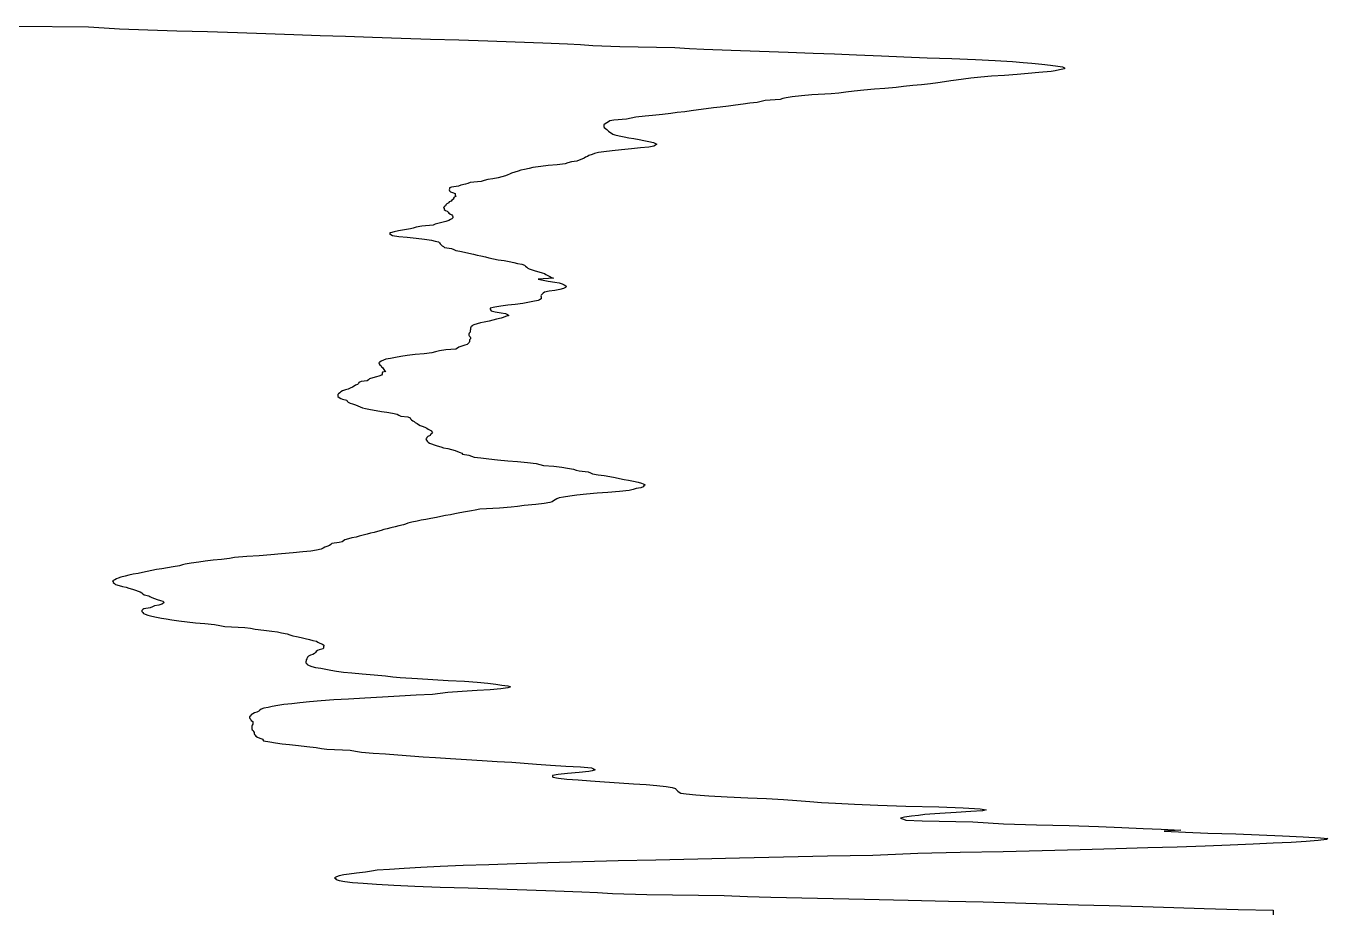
# Model space of a CAD drawing. Header units: millimetres. Extents: x -12.3 to 15.7, y -20.3 to 0.3.
# Drawn here: x 1.67 to 15.66, y -20.03 to -10.48 of the extents above; entities that cross this region are included whole.
import ezdxf

# ---------------------------------------------------------------- set-up
doc = ezdxf.new("R2010")
doc.units = ezdxf.units.MM
doc.layers.add('Puntdruk', color=7, linetype='Continuous')

msp = doc.modelspace()

# ---------------------------------------------------------------- linework, layer by layer
at = {"layer": 'Puntdruk'}
msp.add_lwpolyline([(1.57, -10.48), (2.345, -10.49), (2.515, -10.5), (2.68, -10.51), (2.985, -10.52), (3.295, -10.53), (3.625, -10.54), (3.945, -10.55), (4.25, -10.56), (4.55, -10.57), (4.835, -10.58), (5.105, -10.59), (5.395, -10.6), (5.705, -10.61), (6.02, -10.62), (6.325, -10.63), (6.635, -10.64), (6.93, -10.65), (7.225, -10.66), (7.49, -10.67), (7.63, -10.68), (7.765, -10.69), (8.055, -10.7), (8.645, -10.71), (8.8, -10.72), (8.955, -10.73), (9.25, -10.74), (9.555, -10.75), (9.86, -10.76), (10.13, -10.77), (10.36, -10.78), (10.595, -10.79), (10.865, -10.8), (11.105, -10.81), (11.355, -10.82), (11.62, -10.83), (11.875, -10.84), (12.085, -10.85), (12.27, -10.86), (12.385, -10.87), (12.48, -10.88), (12.585, -10.89), (12.68, -10.9), (12.76, -10.91), (12.81, -10.92), (12.83, -10.93), (12.83, -10.94), (12.775, -10.95), (12.73, -10.96), (12.685, -10.97), (12.555, -10.98), (12.44, -10.99), (12.32, -11), (12.185, -11.01), (12.045, -11.02), (11.93, -11.03), (11.825, -11.04), (11.745, -11.05), (11.665, -11.06), (11.61, -11.07), (11.54, -11.08), (11.47, -11.09), (11.39, -11.1), (11.295, -11.11), (11.2, -11.12), (11.1, -11.13), (11.02, -11.14), (10.9, -11.15), (10.79, -11.16), (10.675, -11.17), (10.57, -11.18), (10.48, -11.19), (10.405, -11.2), (10.325, -11.21), (10.115, -11.22), (10.005, -11.23), (9.905, -11.24), (9.84, -11.25), (9.805, -11.26), (9.775, -11.27), (9.615, -11.28), (9.57, -11.29), (9.53, -11.3), (9.45, -11.31), (9.38, -11.32), (9.295, -11.33), (9.22, -11.34), (9.13, -11.35), (9.06, -11.36), (8.98, -11.37), (8.9, -11.38), (8.82, -11.39), (8.75, -11.4), (8.67, -11.41), (8.6, -11.42), (8.51, -11.43), (8.405, -11.44), (8.325, -11.45), (8.225, -11.46), (8.175, -11.47), (8.125, -11.48), (7.99, -11.49), (7.945, -11.5), (7.93, -11.51), (7.915, -11.52), (7.895, -11.53), (7.88, -11.54), (7.88, -11.55), (7.88, -11.56), (7.885, -11.57), (7.9, -11.58), (7.915, -11.59), (7.92, -11.6), (7.93, -11.61), (7.945, -11.62), (7.965, -11.63), (7.98, -11.64), (8, -11.65), (8.045, -11.66), (8.1, -11.67), (8.15, -11.68), (8.205, -11.69), (8.26, -11.7), (8.31, -11.71), (8.365, -11.72), (8.415, -11.73), (8.43, -11.74), (8.45, -11.75), (8.435, -11.76), (8.42, -11.77), (8.365, -11.78), (8.275, -11.79), (8.18, -11.8), (8.07, -11.81), (7.97, -11.82), (7.88, -11.83), (7.825, -11.84), (7.78, -11.85), (7.755, -11.86), (7.72, -11.87), (7.705, -11.88), (7.685, -11.89), (7.67, -11.9), (7.645, -11.91), (7.615, -11.92), (7.59, -11.93), (7.535, -11.94), (7.495, -11.95), (7.465, -11.96), (7.38, -11.97), (7.285, -11.98), (7.205, -11.99), (7.12, -12), (7.08, -12.01), (7.03, -12.02), (6.99, -12.03), (6.96, -12.04), (6.925, -12.05), (6.89, -12.06), (6.87, -12.07), (6.85, -12.08), (6.825, -12.09), (6.785, -12.1), (6.745, -12.11), (6.69, -12.12), (6.635, -12.13), (6.595, -12.14), (6.565, -12.15), (6.445, -12.16), (6.42, -12.17), (6.395, -12.18), (6.345, -12.19), (6.32, -12.2), (6.245, -12.21), (6.225, -12.22), (6.225, -12.23), (6.22, -12.24), (6.225, -12.25), (6.235, -12.26), (6.255, -12.27), (6.285, -12.28), (6.285, -12.29), (6.285, -12.3), (6.29, -12.31), (6.275, -12.32), (6.265, -12.33), (6.265, -12.34), (6.25, -12.35), (6.24, -12.36), (6.22, -12.37), (6.215, -12.38), (6.195, -12.39), (6.185, -12.4), (6.18, -12.41), (6.17, -12.42), (6.16, -12.43), (6.165, -12.44), (6.165, -12.45), (6.18, -12.46), (6.2, -12.47), (6.21, -12.48), (6.215, -12.49), (6.235, -12.5), (6.25, -12.51), (6.255, -12.52), (6.26, -12.53), (6.26, -12.54), (6.25, -12.55), (6.235, -12.56), (6.215, -12.57), (6.185, -12.58), (6.14, -12.59), (6.1, -12.6), (6.07, -12.61), (6.05, -12.62), (5.925, -12.63), (5.865, -12.64), (5.835, -12.65), (5.805, -12.66), (5.74, -12.67), (5.675, -12.68), (5.63, -12.69), (5.59, -12.7), (5.58, -12.71), (5.595, -12.72), (5.61, -12.73), (5.68, -12.74), (5.77, -12.75), (5.865, -12.76), (5.955, -12.77), (6.03, -12.78), (6.07, -12.79), (6.105, -12.8), (6.115, -12.81), (6.125, -12.82), (6.135, -12.83), (6.145, -12.84), (6.16, -12.85), (6.17, -12.86), (6.245, -12.87), (6.27, -12.88), (6.29, -12.89), (6.335, -12.9), (6.385, -12.91), (6.43, -12.92), (6.48, -12.93), (6.52, -12.94), (6.56, -12.95), (6.61, -12.96), (6.645, -12.97), (6.695, -12.98), (6.745, -12.99), (6.81, -13), (6.865, -13.01), (6.915, -13.02), (6.955, -13.03), (7, -13.04), (7.03, -13.05), (7.04, -13.06), (7.055, -13.07), (7.065, -13.08), (7.08, -13.09), (7.11, -13.1), (7.145, -13.11), (7.185, -13.12), (7.22, -13.13), (7.245, -13.14), (7.26, -13.15), (7.28, -13.16), (7.3, -13.17), (7.32, -13.18), (7.34, -13.19), (7.175, -13.2), (7.23, -13.21), (7.285, -13.22), (7.355, -13.23), (7.4, -13.24), (7.435, -13.25), (7.455, -13.26), (7.475, -13.27), (7.48, -13.28), (7.47, -13.29), (7.45, -13.3), (7.41, -13.31), (7.355, -13.32), (7.295, -13.33), (7.245, -13.34), (7.23, -13.35), (7.22, -13.36), (7.21, -13.37), (7.205, -13.38), (7.21, -13.39), (7.21, -13.4), (7.21, -13.41), (7.19, -13.42), (7.175, -13.43), (7.12, -13.44), (7.065, -13.45), (7.01, -13.46), (6.93, -13.47), (6.85, -13.48), (6.775, -13.49), (6.71, -13.5), (6.66, -13.51), (6.66, -13.52), (6.665, -13.53), (6.67, -13.54), (6.715, -13.55), (6.78, -13.56), (6.825, -13.57), (6.845, -13.58), (6.86, -13.59), (6.825, -13.6), (6.8, -13.61), (6.78, -13.62), (6.73, -13.63), (6.69, -13.64), (6.65, -13.65), (6.595, -13.66), (6.555, -13.67), (6.52, -13.68), (6.485, -13.69), (6.465, -13.7), (6.46, -13.71), (6.45, -13.72), (6.45, -13.73), (6.45, -13.74), (6.445, -13.75), (6.445, -13.76), (6.445, -13.77), (6.435, -13.78), (6.43, -13.79), (6.43, -13.8), (6.435, -13.81), (6.445, -13.82), (6.45, -13.83), (6.45, -13.84), (6.44, -13.85), (6.44, -13.86), (6.44, -13.87), (6.435, -13.88), (6.425, -13.89), (6.415, -13.9), (6.39, -13.91), (6.355, -13.92), (6.325, -13.93), (6.31, -13.94), (6.29, -13.95), (6.185, -13.96), (6.115, -13.97), (6.075, -13.98), (6.035, -13.99), (5.95, -14), (5.855, -14.01), (5.77, -14.02), (5.7, -14.03), (5.645, -14.04), (5.59, -14.05), (5.54, -14.06), (5.515, -14.07), (5.49, -14.08), (5.475, -14.09), (5.465, -14.1), (5.47, -14.11), (5.475, -14.12), (5.49, -14.13), (5.495, -14.14), (5.505, -14.15), (5.51, -14.16), (5.52, -14.17), (5.525, -14.18), (5.54, -14.19), (5.505, -14.2), (5.5, -14.21), (5.5, -14.22), (5.495, -14.23), (5.465, -14.24), (5.44, -14.25), (5.4, -14.26), (5.365, -14.27), (5.355, -14.28), (5.34, -14.29), (5.275, -14.3), (5.25, -14.31), (5.245, -14.32), (5.235, -14.33), (5.215, -14.34), (5.2, -14.35), (5.18, -14.36), (5.155, -14.37), (5.135, -14.38), (5.105, -14.39), (5.075, -14.4), (5.055, -14.41), (5.045, -14.42), (5.03, -14.43), (5.025, -14.44), (5.025, -14.45), (5.025, -14.46), (5.04, -14.47), (5.055, -14.48), (5.075, -14.49), (5.12, -14.5), (5.125, -14.51), (5.135, -14.52), (5.155, -14.53), (5.18, -14.54), (5.215, -14.55), (5.24, -14.56), (5.265, -14.57), (5.29, -14.58), (5.32, -14.59), (5.375, -14.6), (5.435, -14.61), (5.495, -14.62), (5.55, -14.63), (5.61, -14.64), (5.66, -14.65), (5.68, -14.66), (5.7, -14.67), (5.775, -14.68), (5.8, -14.69), (5.805, -14.7), (5.815, -14.71), (5.83, -14.72), (5.845, -14.73), (5.855, -14.74), (5.875, -14.75), (5.89, -14.76), (5.91, -14.77), (5.93, -14.78), (5.96, -14.79), (5.98, -14.8), (5.995, -14.81), (6.015, -14.82), (6.03, -14.83), (6.035, -14.84), (6.04, -14.85), (6.03, -14.86), (6.02, -14.87), (6.015, -14.88), (5.99, -14.89), (5.98, -14.9), (5.975, -14.91), (5.97, -14.92), (5.975, -14.93), (5.985, -14.94), (5.995, -14.95), (6.01, -14.96), (6.03, -14.97), (6.06, -14.98), (6.09, -14.99), (6.13, -15), (6.16, -15.01), (6.205, -15.02), (6.245, -15.03), (6.285, -15.04), (6.31, -15.05), (6.34, -15.06), (6.355, -15.07), (6.365, -15.08), (6.43, -15.09), (6.46, -15.1), (6.49, -15.11), (6.56, -15.12), (6.645, -15.13), (6.74, -15.14), (6.85, -15.15), (6.955, -15.16), (7.06, -15.17), (7.155, -15.18), (7.195, -15.19), (7.235, -15.2), (7.345, -15.21), (7.43, -15.22), (7.49, -15.23), (7.555, -15.24), (7.585, -15.25), (7.615, -15.26), (7.715, -15.27), (7.74, -15.28), (7.76, -15.29), (7.82, -15.3), (7.885, -15.31), (7.945, -15.32), (8.005, -15.33), (8.05, -15.34), (8.1, -15.35), (8.145, -15.36), (8.2, -15.37), (8.25, -15.38), (8.285, -15.39), (8.305, -15.4), (8.325, -15.41), (8.31, -15.42), (8.305, -15.43), (8.28, -15.44), (8.23, -15.45), (8.195, -15.46), (8.155, -15.47), (8.05, -15.48), (7.925, -15.49), (7.81, -15.5), (7.695, -15.51), (7.59, -15.52), (7.515, -15.53), (7.45, -15.54), (7.4, -15.55), (7.375, -15.56), (7.36, -15.57), (7.34, -15.58), (7.325, -15.59), (7.3, -15.6), (7.24, -15.61), (7.15, -15.62), (7.025, -15.63), (6.955, -15.64), (6.885, -15.65), (6.76, -15.66), (6.55, -15.67), (6.5, -15.68), (6.46, -15.69), (6.395, -15.7), (6.335, -15.71), (6.28, -15.72), (6.235, -15.73), (6.18, -15.74), (6.13, -15.75), (6.085, -15.76), (6.025, -15.77), (5.97, -15.78), (5.92, -15.79), (5.875, -15.8), (5.82, -15.81), (5.775, -15.82), (5.75, -15.83), (5.73, -15.84), (5.68, -15.85), (5.64, -15.86), (5.595, -15.87), (5.555, -15.88), (5.52, -15.89), (5.49, -15.9), (5.45, -15.91), (5.415, -15.92), (5.375, -15.93), (5.34, -15.94), (5.295, -15.95), (5.255, -15.96), (5.22, -15.97), (5.175, -15.98), (5.14, -15.99), (5.1, -16), (5.085, -16.01), (5.07, -16.02), (5.04, -16.03), (4.96, -16.04), (4.95, -16.05), (4.935, -16.06), (4.905, -16.07), (4.885, -16.08), (4.865, -16.09), (4.845, -16.1), (4.795, -16.11), (4.735, -16.12), (4.65, -16.13), (4.545, -16.14), (4.42, -16.15), (4.305, -16.16), (4.18, -16.17), (4.045, -16.18), (3.915, -16.19), (3.86, -16.2), (3.775, -16.21), (3.685, -16.22), (3.6, -16.23), (3.53, -16.24), (3.45, -16.25), (3.385, -16.26), (3.355, -16.27), (3.325, -16.28), (3.255, -16.29), (3.195, -16.3), (3.135, -16.31), (3.075, -16.32), (3.025, -16.33), (2.975, -16.34), (2.925, -16.35), (2.88, -16.36), (2.825, -16.37), (2.78, -16.38), (2.74, -16.39), (2.695, -16.4), (2.665, -16.41), (2.645, -16.42), (2.63, -16.43), (2.605, -16.44), (2.61, -16.45), (2.61, -16.46), (2.625, -16.47), (2.635, -16.48), (2.675, -16.49), (2.71, -16.5), (2.75, -16.51), (2.78, -16.52), (2.82, -16.53), (2.85, -16.54), (2.88, -16.55), (2.9, -16.56), (2.92, -16.57), (2.93, -16.58), (2.945, -16.59), (2.995, -16.6), (3.005, -16.61), (3.025, -16.62), (3.055, -16.63), (3.085, -16.64), (3.12, -16.65), (3.145, -16.66), (3.155, -16.67), (3.15, -16.68), (3.135, -16.69), (3.1, -16.7), (3.055, -16.71), (3.035, -16.72), (3.01, -16.73), (2.94, -16.74), (2.93, -16.75), (2.92, -16.76), (2.92, -16.77), (2.93, -16.78), (2.935, -16.79), (2.955, -16.8), (2.985, -16.81), (3.025, -16.82), (3.075, -16.83), (3.13, -16.84), (3.18, -16.85), (3.24, -16.86), (3.315, -16.87), (3.405, -16.88), (3.495, -16.89), (3.595, -16.9), (3.7, -16.91), (3.755, -16.92), (3.81, -16.93), (4.025, -16.94), (4.085, -16.95), (4.135, -16.96), (4.23, -16.97), (4.315, -16.98), (4.375, -16.99), (4.42, -17), (4.48, -17.01), (4.51, -17.02), (4.54, -17.03), (4.58, -17.04), (4.63, -17.05), (4.675, -17.06), (4.72, -17.07), (4.755, -17.08), (4.795, -17.09), (4.81, -17.1), (4.83, -17.11), (4.86, -17.12), (4.875, -17.13), (4.875, -17.14), (4.87, -17.15), (4.87, -17.16), (4.865, -17.17), (4.825, -17.18), (4.805, -17.19), (4.79, -17.2), (4.785, -17.21), (4.775, -17.22), (4.755, -17.23), (4.73, -17.24), (4.71, -17.25), (4.7, -17.26), (4.695, -17.27), (4.69, -17.28), (4.685, -17.29), (4.685, -17.3), (4.68, -17.31), (4.68, -17.32), (4.69, -17.33), (4.695, -17.34), (4.715, -17.35), (4.745, -17.36), (4.785, -17.37), (4.84, -17.38), (4.895, -17.39), (4.95, -17.4), (5.01, -17.41), (5.085, -17.42), (5.175, -17.43), (5.285, -17.44), (5.415, -17.45), (5.535, -17.46), (5.615, -17.47), (5.695, -17.48), (5.88, -17.49), (6.045, -17.5), (6.21, -17.51), (6.385, -17.52), (6.52, -17.53), (6.635, -17.54), (6.72, -17.55), (6.785, -17.56), (6.85, -17.57), (6.88, -17.58), (6.85, -17.59), (6.775, -17.6), (6.66, -17.61), (6.52, -17.62), (6.36, -17.63), (6.205, -17.64), (6.125, -17.65), (6.04, -17.66), (5.865, -17.67), (5.685, -17.68), (5.505, -17.69), (5.315, -17.7), (5.14, -17.71), (4.98, -17.72), (4.845, -17.73), (4.72, -17.74), (4.615, -17.75), (4.53, -17.76), (4.445, -17.77), (4.38, -17.78), (4.32, -17.79), (4.275, -17.8), (4.23, -17.81), (4.2, -17.82), (4.185, -17.83), (4.175, -17.84), (4.155, -17.85), (4.13, -17.86), (4.11, -17.87), (4.095, -17.88), (4.09, -17.89), (4.075, -17.9), (4.075, -17.91), (4.08, -17.92), (4.09, -17.93), (4.095, -17.94), (4.11, -17.95), (4.11, -17.96), (4.11, -17.97), (4.11, -17.98), (4.105, -17.99), (4.1, -18), (4.1, -18.01), (4.1, -18.02), (4.1, -18.03), (4.105, -18.04), (4.115, -18.05), (4.12, -18.06), (4.125, -18.07), (4.125, -18.08), (4.13, -18.09), (4.135, -18.1), (4.145, -18.11), (4.16, -18.12), (4.185, -18.13), (4.22, -18.14), (4.22, -18.15), (4.225, -18.16), (4.295, -18.17), (4.355, -18.18), (4.425, -18.19), (4.505, -18.2), (4.6, -18.21), (4.69, -18.22), (4.79, -18.23), (4.85, -18.24), (4.905, -18.25), (5.155, -18.26), (5.215, -18.27), (5.28, -18.28), (5.405, -18.29), (5.535, -18.3), (5.67, -18.31), (5.805, -18.32), (5.94, -18.33), (6.075, -18.34), (6.235, -18.35), (6.405, -18.36), (6.575, -18.37), (6.735, -18.38), (6.895, -18.39), (7.025, -18.4), (7.16, -18.41), (7.31, -18.42), (7.475, -18.43), (7.63, -18.44), (7.75, -18.45), (7.77, -18.46), (7.79, -18.47), (7.755, -18.48), (7.72, -18.49), (7.615, -18.5), (7.49, -18.51), (7.39, -18.52), (7.33, -18.53), (7.33, -18.54), (7.335, -18.55), (7.395, -18.56), (7.485, -18.57), (7.605, -18.58), (7.74, -18.59), (7.89, -18.6), (8.045, -18.61), (8.2, -18.62), (8.335, -18.63), (8.45, -18.64), (8.55, -18.65), (8.615, -18.66), (8.65, -18.67), (8.655, -18.68), (8.665, -18.69), (8.675, -18.7), (8.69, -18.71), (8.71, -18.72), (8.765, -18.73), (8.87, -18.74), (9.01, -18.75), (9.205, -18.76), (9.43, -18.77), (9.63, -18.78), (9.81, -18.79), (9.955, -18.8), (10.095, -18.81), (10.22, -18.82), (10.37, -18.83), (10.575, -18.84), (10.825, -18.85), (11.125, -18.86), (11.48, -18.87), (11.74, -18.88), (11.925, -18.89), (11.99, -18.9), (11.95, -18.91), (11.825, -18.92), (11.665, -18.93), (11.49, -18.94), (11.33, -18.95), (11.26, -18.96), (11.185, -18.97), (11.11, -18.98), (11.07, -18.99), (11.1, -19), (11.125, -19.01), (11.3, -19.02), (11.845, -19.03), (12.01, -19.04), (12.175, -19.05), (12.53, -19.06), (12.88, -19.07), (13.195, -19.08), (13.445, -19.09), (13.675, -19.1), (13.87, -19.11), (14.08, -19.12), (13.9, -19.13), (14.13, -19.14), (14.37, -19.15), (14.67, -19.16), (14.92, -19.17), (15.17, -19.18), (15.395, -19.19), (15.58, -19.2), (15.66, -19.21), (15.645, -19.22), (15.555, -19.23), (15.425, -19.24), (15.265, -19.25), (15.07, -19.26), (14.855, -19.27), (14.61, -19.28), (14.34, -19.29), (14.04, -19.3), (13.725, -19.31), (13.38, -19.32), (13, -19.33), (12.59, -19.34), (12.17, -19.35), (11.71, -19.36), (11.255, -19.37), (11.015, -19.38), (10.77, -19.39), (10.285, -19.4), (9.81, -19.41), (9.34, -19.42), (8.89, -19.43), (8.44, -19.44), (8.035, -19.45), (7.655, -19.46), (7.28, -19.47), (6.94, -19.48), (6.645, -19.49), (6.37, -19.5), (6.125, -19.51), (5.915, -19.52), (5.735, -19.53), (5.58, -19.54), (5.445, -19.55), (5.385, -19.56), (5.32, -19.57), (5.225, -19.58), (5.145, -19.59), (5.09, -19.6), (5.04, -19.61), (5.01, -19.62), (4.99, -19.63), (5, -19.64), (5.005, -19.65), (5.04, -19.66), (5.1, -19.67), (5.18, -19.68), (5.295, -19.69), (5.44, -19.7), (5.625, -19.71), (5.85, -19.72), (6.125, -19.73), (6.425, -19.74), (6.74, -19.75), (7.055, -19.76), (7.36, -19.77), (7.645, -19.78), (7.815, -19.79), (7.975, -19.8), (8.345, -19.81), (9.175, -19.82), (9.425, -19.83), (9.675, -19.84), (10.175, -19.85), (10.68, -19.86), (11.15, -19.87), (11.585, -19.88), (11.955, -19.89), (12.305, -19.9), (12.64, -19.91), (12.98, -19.92), (13.31, -19.93), (13.67, -19.94), (14.005, -19.95), (14.33, -19.96), (14.695, -19.97), (15.07, -19.98), (15.07, -19.99), (15.07, -20), (15.07, -20.01), (15.07, -20.02), (15.07, -20.03)], dxfattribs=at)

doc.saveas('drawing.dxf')
